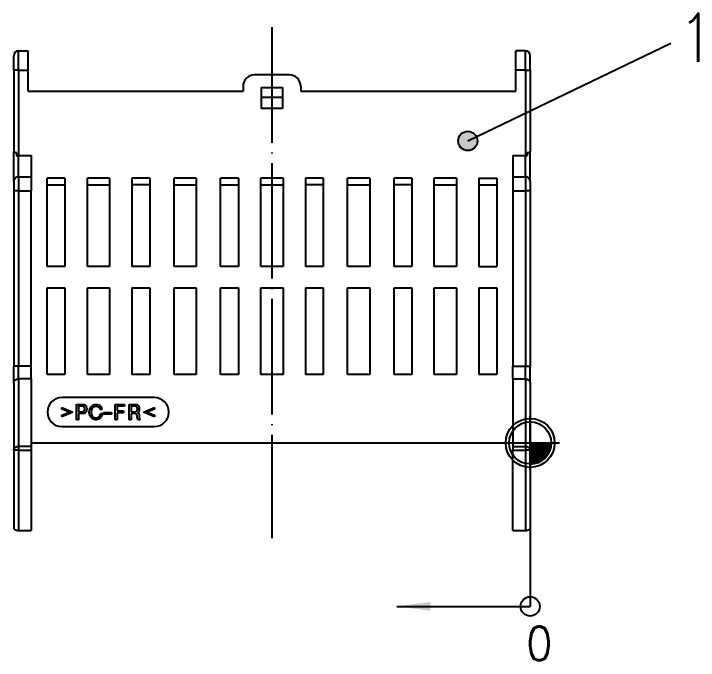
# Model space of a CAD drawing. Header units: millimetres. Extents: x -237 to 357, y 207 to 627.
# Drawn here: x -46.5 to 24.6, y 422.4 to 489.5 of the extents above; entities that cross this region are included whole.
import ezdxf

# ---------------------------------------------------------------- set-up
doc = ezdxf.new("R2010")
doc.units = ezdxf.units.MM
doc.linetypes.add('DOT_CENTER', pattern=[14, 12, -1, 0, -1])
doc.layers.add('1', color=7, linetype='Continuous')
doc.styles.add('CONVERTER_11', font='txt.shx', dxfattribs={"width": 0.9})
doc.dimstyles.get("Standard").update_dxf_attribs({"dimtxt": 0.18, "dimasz": 0.18, "dimexe": 0.18, "dimexo": 0.0625, "dimgap": 0.09, "dimtad": 0, "dimtih": 1, "dimtoh": 1, "dimdec": 4, "dimzin": 0, "dimdsep": 46, "dimtxsty": 'Standard', "dimcen": 0.09, "dimadec": 0, "dimazin": 0, "dimtfac": 1, "dimtdec": 4, "dimtofl": 0, "dimtmove": 0, "dimatfit": 3, "dimfxl": 1, "dimtolj": 1, "dimtzin": 0, "dimarcsym": 0})
pattern_1 = [(45, (0, 0), (-0.001767766953, 0.001767766953), [])]

# ---------------------------------------------------------------- blocks, each defined once
blk = doc.blocks.new('BC___marking_area__25', base_point=(-46.491, 439.043))
at = {"color": 7, "linetype": 'Continuous'}
for p, q in [((-46.491, 472.077), (-46.491, 474.766)), ((-46.491, 472.077), (-46.491, 471.109)), ((-46.491, 471.109), (-46.491, 470.756)), ((-46.491, 470.756), (-46.491, 464.188)), ((-46.491, 464.188), (-46.491, 464.113)), ((-46.491, 464.113), (-46.491, 464.038)), ((-46.491, 464.038), (-46.491, 463.851)), ((-46.491, 463.851), (-46.491, 463.813)), ((-46.491, 463.813), (-46.491, 463.776)), ((-46.491, 463.776), (-46.491, 463.738)), ((-46.491, 463.738), (-46.491, 463.701)), ((-46.491, 463.701), (-46.491, 463.663)), ((-46.491, 463.663), (-46.491, 463.626)), ((-46.491, 463.626), (-46.491, 463.588)), ((-46.491, 463.588), (-46.491, 463.513)), ((-46.491, 463.513), (-46.491, 463.438)), ((-46.491, 463.438), (-46.491, 463.401)), ((-46.491, 463.401), (-46.491, 463.363)), ((-46.491, 463.363), (-46.491, 463.288)), ((-46.491, 463.288), (-46.491, 463.251)), ((-46.491, 463.251), (-46.491, 463.138)), ((-46.491, 463.138), (-46.491, 463.101)), ((-46.491, 463.101), (-46.491, 463.063)), ((-46.491, 463.063), (-46.491, 463.026)), ((-46.491, 463.026), (-46.491, 462.951)), ((-46.491, 462.951), (-46.491, 462.913)), ((-46.491, 462.913), (-46.491, 462.876)), ((-46.491, 462.876), (-46.491, 462.838)), ((-46.491, 462.838), (-46.491, 462.763)), ((-46.491, 462.763), (-46.491, 462.688)), ((-46.491, 462.688), (-46.491, 462.651)), ((-46.491, 462.651), (-46.491, 462.613)), ((-46.491, 462.613), (-46.491, 462.576)), ((-46.491, 462.576), (-46.491, 462.538)), ((-46.491, 462.538), (-46.491, 462.463)), ((-46.491, 462.463), (-46.491, 462.388)), ((-46.491, 462.388), (-46.491, 462.351)), ((-46.491, 462.351), (-46.491, 462.238)), ((-46.491, 462.238), (-46.491, 462.201)), ((-46.491, 462.201), (-46.491, 462.126)), ((-46.491, 462.126), (-46.491, 462.088)), ((-46.491, 462.088), (-46.491, 462.051)), ((-46.491, 462.051), (-46.491, 462.013)), ((-46.491, 462.013), (-46.491, 461.938)), ((-46.491, 461.938), (-46.491, 461.901)), ((-46.491, 461.901), (-46.491, 461.863)), ((-46.491, 461.863), (-46.491, 461.826)), ((-46.491, 461.826), (-46.491, 461.788)), ((-46.491, 461.788), (-46.491, 461.751)), ((-46.491, 461.751), (-46.491, 461.713)), ((-46.491, 461.713), (-46.491, 461.676)), ((-46.491, 461.676), (-46.491, 461.638)), ((-46.491, 461.638), (-46.491, 461.601)), ((-46.491, 461.601), (-46.491, 461.563)), ((-46.491, 461.563), (-46.491, 461.526)), ((-46.491, 461.526), (-46.491, 461.451)), ((-46.491, 461.451), (-46.491, 461.413)), ((-46.491, 461.413), (-46.491, 461.376)), ((-46.491, 461.376), (-46.491, 461.338)), ((-46.491, 461.338), (-46.491, 461.301)), ((-46.491, 461.301), (-46.491, 461.263)), ((-46.491, 461.263), (-46.491, 461.038)), ((-46.491, 461.038), (-46.491, 460.926)), ((-46.491, 460.926), (-46.491, 460.851)), ((-46.491, 460.851), (-46.491, 460.738)), ((-46.491, 460.738), (-46.491, 460.701)), ((-46.491, 460.701), (-46.491, 460.551)), ((-46.491, 460.551), (-46.491, 460.401)), ((-46.491, 460.401), (-46.491, 452.923)), ((-46.491, 452.923), (-46.491, 452.888)), ((-46.491, 451.731), (-46.491, 452.888)), ((-46.491, 451.148), (-46.491, 451.731)), ((-46.491, 451.148), (-46.491, 449.878)), ((-46.491, 449.878), (-46.491, 448.531)), ((-46.491, 448.531), (-46.491, 447.63)), ((-46.491, 447.63), (-46.491, 446.531)), ((-46.491, 446.531), (-46.491, 446.521)), ((-46.491, 446.521), (-46.491, 444.192)), ((-46.491, 444.192), (-46.491, 443.516)), ((-46.491, 443.516), (-46.491, 439.043))]:
    blk.add_line(p, q, dxfattribs=at)
blk = doc.blocks.new('BC___marking_area_1__26', base_point=(7.109, 439.043))
at = {"color": 7, "linetype": 'Continuous'}
for p, q in [((7.109, 472.077), (7.109, 474.766)), ((7.109, 472.077), (7.109, 471.109)), ((7.109, 471.109), (7.109, 470.756)), ((7.109, 470.756), (7.109, 464.188)), ((7.109, 464.188), (7.109, 464.113)), ((7.109, 464.113), (7.109, 464.076)), ((7.109, 464.076), (7.109, 464.001)), ((7.109, 464.001), (7.109, 463.926)), ((7.109, 463.926), (7.109, 463.851)), ((7.109, 463.851), (7.109, 463.813)), ((7.109, 463.813), (7.109, 463.776)), ((7.109, 463.776), (7.109, 463.701)), ((7.109, 463.701), (7.109, 463.626)), ((7.109, 463.626), (7.109, 463.551)), ((7.109, 463.551), (7.109, 463.513)), ((7.109, 463.513), (7.109, 463.438)), ((7.109, 463.438), (7.109, 463.401)), ((7.109, 463.401), (7.109, 463.363)), ((7.109, 463.363), (7.109, 463.326)), ((7.109, 463.326), (7.109, 463.251)), ((7.109, 463.251), (7.109, 463.176)), ((7.109, 463.176), (7.109, 463.138)), ((7.109, 463.138), (7.109, 463.101)), ((7.109, 463.101), (7.109, 463.063)), ((7.109, 463.063), (7.109, 463.026)), ((7.109, 463.026), (7.109, 462.988)), ((7.109, 462.988), (7.109, 462.951)), ((7.109, 462.951), (7.109, 462.876)), ((7.109, 462.876), (7.109, 462.838)), ((7.109, 462.838), (7.109, 462.763)), ((7.109, 462.763), (7.109, 462.726)), ((7.109, 462.726), (7.109, 462.688)), ((7.109, 462.688), (7.109, 462.651)), ((7.109, 462.651), (7.109, 462.613)), ((7.109, 462.613), (7.109, 462.576)), ((7.109, 462.576), (7.109, 462.538)), ((7.109, 462.538), (7.109, 462.501)), ((7.109, 462.501), (7.109, 462.388)), ((7.109, 462.388), (7.109, 462.351)), ((7.109, 462.351), (7.109, 462.313)), ((7.109, 462.313), (7.109, 462.276)), ((7.109, 462.276), (7.109, 462.238)), ((7.109, 462.238), (7.109, 462.201)), ((7.109, 462.201), (7.109, 462.126)), ((7.109, 462.126), (7.109, 462.088)), ((7.109, 462.088), (7.109, 462.051)), ((7.109, 462.051), (7.109, 462.013)), ((7.109, 462.013), (7.109, 461.938)), ((7.109, 461.938), (7.109, 461.863)), ((7.109, 461.863), (7.109, 461.826)), ((7.109, 461.826), (7.109, 461.788)), ((7.109, 461.788), (7.109, 461.751)), ((7.109, 461.751), (7.109, 461.676)), ((7.109, 461.676), (7.109, 461.638)), ((7.109, 461.638), (7.109, 461.601)), ((7.109, 461.601), (7.109, 461.563)), ((7.109, 461.563), (7.109, 461.526)), ((7.109, 461.526), (7.109, 461.488)), ((7.109, 461.488), (7.109, 461.451)), ((7.109, 461.451), (7.109, 461.413)), ((7.109, 461.413), (7.109, 461.376)), ((7.109, 461.376), (7.109, 461.338)), ((7.109, 461.338), (7.109, 461.301)), ((7.109, 461.301), (7.109, 461.263)), ((7.109, 461.263), (7.109, 461.076)), ((7.109, 461.076), (7.109, 460.851)), ((7.109, 460.851), (7.109, 460.738)), ((7.109, 460.738), (7.109, 460.701)), ((7.109, 460.701), (7.109, 460.551)), ((7.109, 460.551), (7.109, 460.401)), ((7.109, 460.401), (7.109, 452.923)), ((7.109, 452.923), (7.109, 452.888)), ((7.109, 451.731), (7.109, 452.888)), ((7.109, 451.148), (7.109, 451.731)), ((7.109, 451.148), (7.109, 449.878)), ((7.109, 449.878), (7.109, 448.531)), ((7.109, 448.531), (7.109, 447.63)), ((7.109, 447.63), (7.109, 446.531)), ((7.109, 446.531), (7.109, 446.521)), ((7.109, 446.521), (7.109, 444.192)), ((7.109, 444.192), (7.109, 443.516)), ((7.109, 443.516), (7.109, 439.043))]:
    blk.add_line(p, q, dxfattribs=at)
blk = doc.blocks.new('BC_53_6_GEH-OT_U22_H_Select__00384165__27', base_point=(-46.543, 435.798))
at = {"color": 7, "linetype": 'Continuous'}
for p, q in [((-45.991, 485.631), (-44.991, 485.631)), ((-44.991, 483.631), (-44.991, 485.631)), ((5.609, 483.631), (5.609, 485.631)), ((6.609, 485.631), (5.609, 485.631)), ((-46.491, 483.631), (-46.491, 485.131)), ((7.109, 483.631), (7.109, 485.131)), ((-46.491, 483.631), (-46.491, 475.156)), ((-44.991, 481.431), (-44.991, 483.631)), ((5.609, 481.431), (5.609, 483.631)), ((7.109, 483.631), (7.109, 475.156)), ((-17.891, 483.131), (-21.491, 483.131)), ((-22.691, 481.931), (-22.691, 481.431)), ((-20.791, 481.831), (-18.591, 481.831)), ((-20.791, 481.831), (-20.791, 479.631)), ((-18.591, 481.831), (-18.591, 479.631)), ((-16.691, 481.931), (-16.691, 481.431)), ((-44.991, 481.431), (-22.691, 481.431)), ((-16.691, 481.431), (5.609, 481.431)), ((-20.791, 480.831), (-18.591, 480.831)), ((-18.591, 479.631), (-20.791, 479.631)), ((-46.491, 474.766), (-46.491, 475.156)), ((-46.491, 472.077), (-46.491, 474.766)), ((-46.191, 474.975), (-46.191, 474.73)), ((-45.991, 474.765), (-44.691, 474.765)), ((-44.691, 474.765), (-44.691, 472.561)), ((5.309, 474.765), (5.309, 472.561)), ((5.309, 474.765), (6.609, 474.765)), ((6.809, 474.975), (6.809, 474.73)), ((7.109, 474.766), (7.109, 475.156)), ((7.109, 472.077), (7.109, 474.766)), ((-44.691, 472.561), (-44.691, 471.109)), ((5.309, 472.561), (5.309, 471.109)), ((-46.491, 472.077), (-46.491, 471.109)), ((-43.016, 471.731), (-43.016, 472.424)), ((-41.166, 472.424), (-43.016, 472.424)), ((-41.166, 472.424), (-41.166, 471.731)), ((-38.841, 471.731), (-38.841, 472.424)), ((-36.541, 472.424), (-38.841, 472.424)), ((-36.541, 472.424), (-36.541, 471.731)), ((-32.366, 472.424), (-34.216, 472.424)), ((-34.216, 472.424), (-34.216, 471.731)), ((-32.366, 472.424), (-32.366, 471.731)), ((-29.841, 471.731), (-29.841, 472.424)), ((-27.541, 472.424), (-29.841, 472.424)), ((-27.541, 472.424), (-27.541, 471.731)), ((-23.166, 472.424), (-25.016, 472.424)), ((-25.016, 471.731), (-25.016, 472.424)), ((-23.166, 472.424), (-23.166, 471.731)), ((-18.541, 472.424), (-20.841, 472.424)), ((-20.841, 471.731), (-20.841, 472.424)), ((-18.541, 472.424), (-18.541, 471.731)), ((-16.216, 472.424), (-16.216, 471.731)), ((-14.366, 472.424), (-16.216, 472.424)), ((-14.366, 472.424), (-14.366, 471.731)), ((-11.841, 471.731), (-11.841, 472.424)), ((-9.541, 472.424), (-11.841, 472.424)), ((-9.541, 472.424), (-9.541, 471.731)), ((-5.166, 472.424), (-7.016, 472.424)), ((-7.016, 471.731), (-7.016, 472.424)), ((-5.166, 472.424), (-5.166, 471.731)), ((-2.841, 471.731), (-2.841, 472.424)), ((-0.541, 472.424), (-2.841, 472.424)), ((-0.541, 472.424), (-0.541, 471.731)), ((1.784, 472.424), (3.634, 472.424)), ((1.784, 472.424), (1.784, 471.731)), ((3.634, 472.424), (3.634, 471.731)), ((7.109, 472.077), (7.109, 471.109)), ((-46.491, 471.109), (-46.491, 470.756)), ((-44.691, 452.888), (-44.691, 471.109)), ((-43.016, 463.231), (-43.016, 471.731)), ((-43.016, 471.731), (-41.166, 471.731)), ((-41.166, 471.731), (-41.166, 463.231)), ((-38.841, 463.231), (-38.841, 471.731)), ((-38.841, 471.731), (-36.541, 471.731)), ((-36.541, 471.731), (-36.541, 463.231)), ((-34.216, 471.731), (-34.216, 463.231)), ((-32.366, 471.731), (-34.216, 471.731)), ((-32.366, 471.731), (-32.366, 463.231)), ((-29.841, 463.231), (-29.841, 471.731)), ((-29.841, 471.731), (-27.541, 471.731)), ((-27.541, 471.731), (-27.541, 463.231)), ((-25.016, 463.231), (-25.016, 471.731)), ((-25.016, 471.731), (-23.166, 471.731)), ((-23.166, 471.731), (-23.166, 463.231)), ((-20.841, 463.231), (-20.841, 471.731)), ((-20.841, 471.731), (-18.541, 471.731)), ((-18.541, 471.731), (-18.541, 463.231)), ((-16.216, 471.731), (-16.216, 463.231)), ((-14.366, 471.731), (-16.216, 471.731)), ((-14.366, 471.731), (-14.366, 463.231)), ((-11.841, 463.231), (-11.841, 471.731)), ((-11.841, 471.731), (-9.541, 471.731)), ((-9.541, 471.731), (-9.541, 463.231)), ((-7.016, 463.231), (-7.016, 471.731)), ((-5.166, 471.731), (-7.016, 471.731)), ((-5.166, 471.731), (-5.166, 463.231)), ((-2.841, 463.231), (-2.841, 471.731)), ((-2.841, 471.731), (-0.541, 471.731)), ((-0.541, 471.731), (-0.541, 463.231)), ((1.784, 471.731), (1.784, 463.231)), ((1.784, 471.731), (3.634, 471.731)), ((3.634, 471.731), (3.634, 463.231)), ((5.309, 471.109), (5.309, 452.888)), ((7.109, 471.109), (7.109, 470.756)), ((-46.491, 470.756), (-46.491, 464.188)), ((7.109, 470.756), (7.109, 464.188)), ((-46.491, 464.188), (-46.491, 464.113)), ((-46.491, 464.113), (-46.491, 464.038)), ((-46.491, 464.038), (-46.491, 463.851)), ((7.109, 464.188), (7.109, 464.113)), ((7.109, 464.113), (7.109, 464.076)), ((7.109, 464.076), (7.109, 464.001)), ((7.109, 464.001), (7.109, 463.926)), ((-46.491, 463.851), (-46.491, 463.813)), ((-46.491, 463.813), (-46.491, 463.776)), ((-46.491, 463.776), (-46.491, 463.738)), ((-46.491, 463.738), (-46.491, 463.701)), ((-46.491, 463.701), (-46.491, 463.663)), ((-46.491, 463.663), (-46.491, 463.626)), ((-46.491, 463.626), (-46.491, 463.588)), ((-46.491, 463.588), (-46.491, 463.513)), ((-46.491, 463.513), (-46.491, 463.438)), ((-46.491, 463.438), (-46.491, 463.401)), ((-46.491, 463.401), (-46.491, 463.363)), ((-46.491, 463.363), (-46.491, 463.288)), ((-46.491, 463.288), (-46.491, 463.251)), ((7.109, 463.926), (7.109, 463.851)), ((7.109, 463.851), (7.109, 463.813)), ((7.109, 463.813), (7.109, 463.776)), ((7.109, 463.776), (7.109, 463.701)), ((7.109, 463.701), (7.109, 463.626)), ((7.109, 463.626), (7.109, 463.551)), ((7.109, 463.551), (7.109, 463.513)), ((7.109, 463.513), (7.109, 463.438)), ((7.109, 463.438), (7.109, 463.401)), ((7.109, 463.401), (7.109, 463.363)), ((7.109, 463.363), (7.109, 463.326)), ((7.109, 463.326), (7.109, 463.251)), ((-46.491, 463.251), (-46.491, 463.138)), ((-46.491, 463.138), (-46.491, 463.101)), ((-46.491, 463.101), (-46.491, 463.063)), ((-46.491, 463.063), (-46.491, 463.026)), ((-46.491, 463.026), (-46.491, 462.951)), ((-46.491, 462.951), (-46.491, 462.913)), ((-46.491, 462.913), (-46.491, 462.876)), ((-46.491, 462.876), (-46.491, 462.838)), ((-46.491, 462.838), (-46.491, 462.763)), ((-46.491, 462.763), (-46.491, 462.688)), ((-46.491, 462.688), (-46.491, 462.651)), ((-46.491, 462.651), (-46.491, 462.613)), ((-46.491, 462.613), (-46.491, 462.576)), ((-46.491, 462.576), (-46.491, 462.538)), ((-41.166, 463.231), (-43.016, 463.231)), ((-36.541, 463.231), (-38.841, 463.231)), ((-32.366, 463.231), (-34.216, 463.231)), ((-27.541, 463.231), (-29.841, 463.231)), ((-23.166, 463.231), (-25.016, 463.231)), ((-18.541, 463.231), (-20.841, 463.231)), ((-14.366, 463.231), (-16.216, 463.231)), ((-9.541, 463.231), (-11.841, 463.231)), ((-5.166, 463.231), (-7.016, 463.231)), ((-0.541, 463.231), (-2.841, 463.231)), ((1.784, 463.231), (3.634, 463.231)), ((7.109, 463.251), (7.109, 463.176)), ((7.109, 463.176), (7.109, 463.138)), ((7.109, 463.138), (7.109, 463.101)), ((7.109, 463.101), (7.109, 463.063)), ((7.109, 463.063), (7.109, 463.026)), ((7.109, 463.026), (7.109, 462.988)), ((7.109, 462.988), (7.109, 462.951)), ((7.109, 462.951), (7.109, 462.876)), ((7.109, 462.876), (7.109, 462.838)), ((7.109, 462.838), (7.109, 462.763)), ((7.109, 462.763), (7.109, 462.726)), ((7.109, 462.726), (7.109, 462.688)), ((7.109, 462.688), (7.109, 462.651)), ((7.109, 462.651), (7.109, 462.613)), ((7.109, 462.613), (7.109, 462.576)), ((7.109, 462.576), (7.109, 462.538)), ((-46.491, 462.538), (-46.491, 462.463)), ((-46.491, 462.463), (-46.491, 462.388)), ((-46.491, 462.388), (-46.491, 462.351)), ((-46.491, 462.351), (-46.491, 462.238)), ((-46.491, 462.238), (-46.491, 462.201)), ((-46.491, 462.201), (-46.491, 462.126)), ((-46.491, 462.126), (-46.491, 462.088)), ((-46.491, 462.088), (-46.491, 462.051)), ((-46.491, 462.051), (-46.491, 462.013)), ((-46.491, 462.013), (-46.491, 461.938)), ((-46.491, 461.938), (-46.491, 461.901)), ((-46.491, 461.901), (-46.491, 461.863)), ((-46.491, 461.863), (-46.491, 461.826)), ((7.109, 462.538), (7.109, 462.501)), ((7.109, 462.501), (7.109, 462.388)), ((7.109, 462.388), (7.109, 462.351)), ((7.109, 462.351), (7.109, 462.313)), ((7.109, 462.313), (7.109, 462.276)), ((7.109, 462.276), (7.109, 462.238)), ((7.109, 462.238), (7.109, 462.201)), ((7.109, 462.201), (7.109, 462.126)), ((7.109, 462.126), (7.109, 462.088)), ((7.109, 462.088), (7.109, 462.051)), ((7.109, 462.051), (7.109, 462.013)), ((7.109, 462.013), (7.109, 461.938)), ((7.109, 461.938), (7.109, 461.863)), ((7.109, 461.863), (7.109, 461.826)), ((-46.491, 461.826), (-46.491, 461.788)), ((-46.491, 461.788), (-46.491, 461.751)), ((-46.491, 461.751), (-46.491, 461.713)), ((-46.491, 461.713), (-46.491, 461.676)), ((-46.491, 461.676), (-46.491, 461.638)), ((-46.491, 461.638), (-46.491, 461.601)), ((-46.491, 461.601), (-46.491, 461.563)), ((-46.491, 461.563), (-46.491, 461.526)), ((-46.491, 461.526), (-46.491, 461.451)), ((-46.491, 461.451), (-46.491, 461.413)), ((-46.491, 461.413), (-46.491, 461.376)), ((-46.491, 461.376), (-46.491, 461.338)), ((-46.491, 461.338), (-46.491, 461.301)), ((-46.491, 461.301), (-46.491, 461.263)), ((-46.491, 461.263), (-46.491, 461.038)), ((7.109, 461.826), (7.109, 461.788)), ((7.109, 461.788), (7.109, 461.751)), ((7.109, 461.751), (7.109, 461.676)), ((7.109, 461.676), (7.109, 461.638)), ((7.109, 461.638), (7.109, 461.601)), ((7.109, 461.601), (7.109, 461.563)), ((7.109, 461.563), (7.109, 461.526)), ((7.109, 461.526), (7.109, 461.488)), ((7.109, 461.488), (7.109, 461.451)), ((7.109, 461.451), (7.109, 461.413)), ((7.109, 461.413), (7.109, 461.376)), ((7.109, 461.376), (7.109, 461.338)), ((7.109, 461.338), (7.109, 461.301)), ((7.109, 461.301), (7.109, 461.263)), ((7.109, 461.263), (7.109, 461.076)), ((-46.491, 461.038), (-46.491, 460.926)), ((-46.491, 460.926), (-46.491, 460.851)), ((-46.491, 460.851), (-46.491, 460.738)), ((-46.491, 460.738), (-46.491, 460.701)), ((-46.491, 460.701), (-46.491, 460.551)), ((-46.491, 460.551), (-46.491, 460.401)), ((-43.016, 452.031), (-43.016, 461.031)), ((-43.016, 461.031), (-41.166, 461.031)), ((-41.166, 461.031), (-41.166, 452.031)), ((-38.841, 452.031), (-38.841, 461.031)), ((-38.841, 461.031), (-36.541, 461.031)), ((-36.541, 461.031), (-36.541, 452.031)), ((-34.216, 461.031), (-34.216, 452.031)), ((-34.216, 461.031), (-32.366, 461.031)), ((-32.366, 461.031), (-32.366, 452.031)), ((-29.841, 452.031), (-29.841, 461.031)), ((-29.841, 461.031), (-27.541, 461.031)), ((-27.541, 461.031), (-27.541, 452.031)), ((-25.016, 452.031), (-25.016, 461.031)), ((-25.016, 461.031), (-23.166, 461.031)), ((-23.166, 461.031), (-23.166, 452.031)), ((-20.841, 452.031), (-20.841, 461.031)), ((-20.841, 461.031), (-18.541, 461.031)), ((-18.541, 461.031), (-18.541, 452.031)), ((-16.216, 461.031), (-16.216, 452.031)), ((-16.216, 461.031), (-14.366, 461.031)), ((-14.366, 461.031), (-14.366, 452.031)), ((-11.841, 452.031), (-11.841, 461.031)), ((-11.841, 461.031), (-9.541, 461.031)), ((-9.541, 461.031), (-9.541, 452.031)), ((-7.016, 452.031), (-7.016, 461.031)), ((-7.016, 461.031), (-5.166, 461.031)), ((-5.166, 461.031), (-5.166, 452.031)), ((-2.841, 452.031), (-2.841, 461.031)), ((-2.841, 461.031), (-0.541, 461.031)), ((-0.541, 461.031), (-0.541, 452.031)), ((1.784, 461.031), (1.784, 452.031)), ((1.784, 461.031), (3.634, 461.031)), ((3.634, 461.031), (3.634, 452.031)), ((7.109, 461.076), (7.109, 460.851)), ((7.109, 460.851), (7.109, 460.738)), ((7.109, 460.738), (7.109, 460.701)), ((7.109, 460.701), (7.109, 460.551)), ((7.109, 460.551), (7.109, 460.401)), ((-46.491, 460.401), (-46.491, 452.923)), ((7.109, 460.401), (7.109, 452.923)), ((-46.491, 452.923), (-46.491, 452.888)), ((-46.491, 451.731), (-46.491, 452.888)), ((-44.691, 451.583), (-44.691, 452.888)), ((5.309, 451.583), (5.309, 452.888)), ((7.109, 452.923), (7.109, 452.888)), ((7.109, 451.731), (7.109, 452.888)), ((-41.166, 452.031), (-43.016, 452.031)), ((-36.541, 452.031), (-38.841, 452.031)), ((-32.366, 452.031), (-34.216, 452.031)), ((-27.541, 452.031), (-29.841, 452.031)), ((-23.166, 452.031), (-25.016, 452.031)), ((-18.541, 452.031), (-20.841, 452.031)), ((-14.366, 452.031), (-16.216, 452.031)), ((-9.541, 452.031), (-11.841, 452.031)), ((-5.166, 452.031), (-7.016, 452.031)), ((-0.541, 452.031), (-2.841, 452.031)), ((3.634, 452.031), (1.784, 452.031)), ((-46.491, 451.148), (-46.491, 451.731)), ((-44.691, 451.583), (-44.691, 444.931)), ((5.309, 451.583), (5.309, 444.931)), ((7.109, 451.148), (7.109, 451.731)), ((-46.491, 451.148), (-46.491, 449.878)), ((7.109, 451.148), (7.109, 449.878)), ((-46.491, 449.878), (-46.491, 448.531)), ((7.109, 449.878), (7.109, 448.531)), ((-31.891, 449.631), (-41.491, 449.631)), ((-46.491, 448.531), (-46.491, 447.63)), ((-41.499, 448.451), (-41.499, 448.611)), ((-41.499, 448.611), (-40.345, 448.131)), ((-40.706, 448.131), (-41.499, 448.451)), ((-39.959, 447.331), (-39.959, 448.931)), ((-39.959, 448.931), (-39.328, 448.931)), ((-39.763, 448.732), (-39.763, 448.172)), ((-39.383, 448.732), (-39.763, 448.732)), ((-39.275, 448.712), (-39.383, 448.732)), ((-39.328, 448.931), (-39.185, 448.911)), ((-39.185, 448.672), (-39.275, 448.712)), ((-39.185, 448.911), (-39.077, 448.852)), ((-39.131, 448.612), (-39.185, 448.672)), ((-39.095, 448.512), (-39.131, 448.612)), ((-39.131, 448.292), (-39.095, 448.391)), ((-39.095, 448.391), (-39.095, 448.512)), ((-39.077, 448.852), (-39.004, 448.771)), ((-39.004, 448.771), (-38.933, 448.651)), ((-38.933, 448.651), (-38.915, 448.512)), ((-38.915, 448.39), (-38.933, 448.251)), ((-38.915, 448.512), (-38.915, 448.39)), ((-38.624, 448.329), (-38.571, 448.509)), ((-38.571, 448.509), (-38.496, 448.637)), ((-38.496, 448.637), (-38.428, 448.73)), ((-38.428, 448.73), (-38.321, 448.831)), ((-38.391, 448.453), (-38.427, 448.33)), ((-38.337, 448.553), (-38.391, 448.453)), ((-38.279, 448.613), (-38.337, 448.553)), ((-38.321, 448.831), (-38.249, 448.869)), ((-38.225, 448.653), (-38.279, 448.613)), ((-38.249, 448.869), (-38.123, 448.911)), ((-38.118, 448.692), (-38.225, 448.653)), ((-38.123, 448.911), (-38.015, 448.931)), ((-38.012, 448.713), (-38.118, 448.692)), ((-38.015, 448.931), (-37.901, 448.931)), ((-37.901, 448.711), (-38.012, 448.713)), ((-37.901, 448.931), (-37.795, 448.912)), ((-37.796, 448.691), (-37.901, 448.711)), ((-37.685, 448.651), (-37.796, 448.691)), ((-37.795, 448.912), (-37.67, 448.874)), ((-37.614, 448.592), (-37.685, 448.651)), ((-37.67, 448.874), (-37.556, 448.809)), ((-37.56, 448.506), (-37.614, 448.592)), ((-37.507, 448.372), (-37.56, 448.506)), ((-37.556, 448.809), (-37.47, 448.733)), ((-37.327, 448.411), (-37.507, 448.372)), ((-37.47, 448.733), (-37.38, 448.572)), ((-37.38, 448.572), (-37.327, 448.411)), ((-35.959, 447.331), (-35.959, 448.931)), ((-35.959, 448.931), (-34.985, 448.931)), ((-35.761, 448.732), (-35.761, 448.251)), ((-34.985, 448.732), (-35.761, 448.732)), ((-34.985, 448.931), (-34.985, 448.732)), ((-34.503, 448.931), (-33.87, 448.931)), ((-34.503, 447.331), (-34.503, 448.931)), ((-33.925, 448.732), (-34.304, 448.732)), ((-34.304, 448.732), (-34.304, 448.172)), ((-33.818, 448.712), (-33.925, 448.732)), ((-33.87, 448.931), (-33.728, 448.911)), ((-33.728, 448.672), (-33.818, 448.712)), ((-33.728, 448.911), (-33.62, 448.851)), ((-33.674, 448.611), (-33.728, 448.672)), ((-33.638, 448.511), (-33.674, 448.611)), ((-33.674, 448.291), (-33.638, 448.392)), ((-33.638, 448.392), (-33.638, 448.511)), ((-33.62, 448.851), (-33.548, 448.771)), ((-33.548, 448.771), (-33.475, 448.651)), ((-33.458, 448.391), (-33.476, 448.252)), ((-33.475, 448.651), (-33.458, 448.512)), ((-33.458, 448.512), (-33.458, 448.391)), ((-33.036, 448.131), (-31.883, 448.611)), ((-31.883, 448.451), (-32.676, 448.131)), ((-31.883, 448.611), (-31.883, 448.451)), ((7.109, 448.531), (7.109, 447.63)), ((-46.491, 447.63), (-46.491, 446.531)), ((-41.499, 447.811), (-40.706, 448.131)), ((-40.345, 448.131), (-41.499, 447.651)), ((-41.499, 447.651), (-41.499, 447.811)), ((-39.763, 448.172), (-39.382, 448.172)), ((-39.327, 447.972), (-39.763, 447.972)), ((-39.763, 447.972), (-39.763, 447.331)), ((-39.382, 448.172), (-39.275, 448.191)), ((-39.185, 447.992), (-39.327, 447.972)), ((-39.275, 448.191), (-39.185, 448.232)), ((-39.185, 448.232), (-39.131, 448.292)), ((-39.077, 448.052), (-39.185, 447.992)), ((-39.004, 448.132), (-39.077, 448.052)), ((-38.933, 448.251), (-39.004, 448.132)), ((-38.643, 448.194), (-38.624, 448.329)), ((-38.642, 448.071), (-38.643, 448.194)), ((-38.624, 447.931), (-38.642, 448.071)), ((-38.571, 447.752), (-38.624, 447.931)), ((-38.498, 447.631), (-38.571, 447.752)), ((-38.426, 447.532), (-38.498, 447.631)), ((-38.427, 448.33), (-38.445, 448.195)), ((-38.445, 448.195), (-38.445, 448.071)), ((-38.445, 448.071), (-38.425, 447.935)), ((-38.425, 447.935), (-38.389, 447.807)), ((-38.389, 447.807), (-38.338, 447.712)), ((-38.338, 447.712), (-38.282, 447.649)), ((-38.282, 447.649), (-38.228, 447.612)), ((-37.687, 447.612), (-37.634, 447.651)), ((-37.634, 447.651), (-37.578, 447.712)), ((-37.578, 447.712), (-37.525, 447.812)), ((-37.525, 447.812), (-37.489, 447.972)), ((-37.489, 447.972), (-37.291, 447.971)), ((-37.398, 447.652), (-37.489, 447.532)), ((-37.344, 447.773), (-37.398, 447.652)), ((-37.291, 447.971), (-37.344, 447.773)), ((-37.174, 447.911), (-37.174, 448.091)), ((-37.174, 448.091), (-36.323, 448.091)), ((-36.323, 447.911), (-37.174, 447.911)), ((-36.323, 448.091), (-36.323, 447.911)), ((-35.761, 448.251), (-35.094, 448.251)), ((-35.761, 448.05), (-35.761, 447.331)), ((-35.094, 448.05), (-35.761, 448.05)), ((-35.094, 448.251), (-35.094, 448.05)), ((-34.304, 448.172), (-33.927, 448.172)), ((-33.961, 447.972), (-34.304, 447.972)), ((-34.304, 447.972), (-34.304, 447.331)), ((-33.854, 447.951), (-33.961, 447.972)), ((-33.927, 448.172), (-33.818, 448.192)), ((-33.764, 447.912), (-33.854, 447.951)), ((-33.818, 448.192), (-33.728, 448.231)), ((-33.71, 447.852), (-33.764, 447.912)), ((-33.728, 448.231), (-33.674, 448.291)), ((-33.674, 447.752), (-33.71, 447.852)), ((-33.674, 447.632), (-33.674, 447.752)), ((-33.656, 447.471), (-33.674, 447.632)), ((-33.548, 448.131), (-33.638, 448.071)), ((-33.638, 448.071), (-33.548, 448.011)), ((-33.476, 448.252), (-33.548, 448.131)), ((-33.548, 448.011), (-33.475, 447.891)), ((-33.475, 447.891), (-33.458, 447.751)), ((-33.458, 447.751), (-33.458, 447.631)), ((-33.458, 447.631), (-33.44, 447.491)), ((-31.883, 447.651), (-33.036, 448.131)), ((-32.676, 448.131), (-31.883, 447.811)), ((-31.883, 447.811), (-31.883, 447.651)), ((7.109, 447.63), (7.109, 446.531)), ((-39.763, 447.331), (-39.959, 447.331)), ((-38.319, 447.432), (-38.426, 447.532)), ((-38.246, 447.391), (-38.319, 447.432)), ((-38.12, 447.351), (-38.246, 447.391)), ((-38.228, 447.612), (-38.12, 447.571)), ((-38.12, 447.571), (-38.012, 447.551)), ((-38.013, 447.331), (-38.12, 447.351)), ((-37.903, 447.331), (-38.013, 447.331)), ((-38.012, 447.551), (-37.904, 447.551)), ((-37.904, 447.551), (-37.796, 447.571)), ((-37.795, 447.351), (-37.903, 447.331)), ((-37.796, 447.571), (-37.687, 447.612)), ((-37.67, 447.391), (-37.795, 447.351)), ((-37.598, 447.431), (-37.67, 447.391)), ((-37.489, 447.532), (-37.598, 447.431)), ((-35.761, 447.331), (-35.959, 447.331)), ((-34.304, 447.331), (-34.503, 447.331)), ((-33.62, 447.331), (-33.656, 447.471)), ((-33.385, 447.331), (-33.62, 447.331)), ((-33.44, 447.491), (-33.385, 447.331)), ((-46.491, 446.531), (-46.491, 446.521)), ((-46.491, 446.521), (-46.491, 444.192)), ((-41.491, 446.631), (-31.891, 446.631)), ((7.109, 446.531), (7.109, 446.521)), ((7.109, 446.521), (7.109, 444.192)), ((-44.691, 444.931), (5.309, 444.931)), ((-44.691, 444.931), (-44.691, 444.577)), ((5.309, 444.931), (5.309, 444.577)), ((-46.491, 444.192), (-46.491, 443.516)), ((-44.691, 444.577), (-44.691, 444.192)), ((-44.691, 444.192), (-44.691, 435.85)), ((5.309, 444.577), (5.309, 444.192)), ((5.309, 435.85), (5.309, 444.192)), ((7.109, 444.192), (7.109, 443.516)), ((-46.491, 443.516), (-46.491, 439.043)), ((7.109, 443.516), (7.109, 439.043)), ((-46.491, 439.043), (-46.491, 436.101)), ((7.109, 439.043), (7.109, 436.101)), ((-45.991, 435.85), (-44.691, 435.85)), ((5.309, 435.85), (6.609, 435.85))]:
    blk.add_line(p, q, dxfattribs=at)
at = {"color": 2, "linetype": 'Continuous'}
for p, q in [((-45.991, 483.631), (-45.991, 485.631)), ((6.609, 483.631), (6.609, 485.631)), ((-45.991, 483.631), (-46.491, 483.631)), ((-45.991, 483.631), (-44.991, 483.631)), ((-45.991, 483.631), (-45.991, 474.765)), ((6.609, 483.631), (5.609, 483.631)), ((6.609, 483.631), (7.109, 483.631)), ((6.609, 483.631), (6.609, 474.765)), ((-45.991, 472.561), (-45.991, 474.765)), ((6.609, 472.561), (6.609, 474.765)), ((-45.991, 472.561), (-45.991, 471.109)), ((-45.991, 472.561), (-44.691, 472.561)), ((5.309, 472.561), (6.609, 472.561)), ((6.609, 472.561), (6.609, 471.109)), ((-45.991, 471.109), (-46.491, 471.109)), ((-45.991, 471.109), (-45.991, 452.888)), ((-45.991, 471.109), (-44.691, 471.109)), ((5.309, 471.109), (6.609, 471.109)), ((7.109, 471.109), (6.609, 471.109)), ((6.609, 471.109), (6.609, 452.888)), ((-45.991, 452.888), (-46.491, 452.888)), ((-45.991, 451.583), (-45.991, 452.888)), ((-44.691, 452.888), (-45.991, 452.888)), ((5.309, 452.888), (6.609, 452.888)), ((6.609, 452.888), (7.109, 452.888)), ((6.609, 451.583), (6.609, 452.888)), ((-44.691, 451.583), (-45.991, 451.583)), ((-45.991, 451.583), (-45.991, 444.577)), ((5.309, 451.583), (6.609, 451.583)), ((6.609, 451.583), (6.609, 444.577)), ((-45.991, 444.192), (-46.491, 444.192)), ((-45.991, 444.577), (-45.991, 444.192)), ((-44.691, 444.577), (-45.991, 444.577)), ((-45.991, 444.192), (-45.991, 435.85)), ((-45.991, 444.192), (-44.691, 444.192)), ((5.309, 444.577), (6.609, 444.577)), ((5.309, 444.192), (6.609, 444.192)), ((6.609, 444.577), (6.609, 444.192)), ((7.109, 444.192), (6.609, 444.192)), ((6.609, 444.192), (6.609, 435.85))]:
    blk.add_line(p, q, dxfattribs=at)
at = {"color": 7, "linetype": 'Continuous'}
for centre, radius, start, end in [((-45.991, 485.131), 0.5, 90, 180), ((6.609, 485.131), 0.5, 360, 90), ((-21.491, 481.931), 1.2, 90, 180), ((-17.891, 481.931), 1.2, 0, 90), ((-41.491, 448.131), 1.5, 90, 270), ((-31.891, 448.131), 1.5, 270, 90)]:
    blk.add_arc(centre, radius, start, end, dxfattribs=at)
for points, knots in [([(-46.491, 475.156), (-46.487, 475.149), (-46.476, 475.129), (-46.441, 475.119), (-46.407, 475.108), (-46.371, 475.1), (-46.332, 475.093), (-46.304, 475.089), (-46.291, 475.087)], [0, 0, 0, 0, 0.023836, 0.0672, 0.1007719, 0.1327989, 0.1777135, 0.2181538, 0.2181538, 0.2181538, 0.2181538]), ([(-46.191, 474.975), (-46.191, 474.983), (-46.192, 474.997), (-46.198, 475.014), (-46.204, 475.027), (-46.209, 475.036), (-46.216, 475.045), (-46.224, 475.054), (-46.237, 475.066), (-46.253, 475.076), (-46.272, 475.083), (-46.284, 475.086), (-46.291, 475.087)], [0, 0, 0, 0, 0.0216336, 0.0436982, 0.0534987, 0.0651938, 0.0747985, 0.0861882, 0.1028317, 0.1261982, 0.1417365, 0.1631361, 0.1631361, 0.1631361, 0.1631361]), ([(-46.191, 474.73), (-46.176, 474.735), (-46.145, 474.746), (-46.095, 474.756), (-46.043, 474.764), (-46.008, 474.765), (-45.991, 474.765)], [0, 0, 0, 0, 0.04538, 0.1001441, 0.1520009, 0.2040216, 0.2040216, 0.2040216, 0.2040216]), ([(6.609, 474.765), (6.628, 474.764), (6.663, 474.764), (6.714, 474.756), (6.762, 474.746), (6.793, 474.735), (6.809, 474.73)], [0, 0, 0, 0, 0.0567791, 0.1038861, 0.1541756, 0.2040215, 0.2040215, 0.2040215, 0.2040215]), ([(6.909, 475.087), (6.904, 475.086), (6.892, 475.084), (6.874, 475.077), (6.857, 475.067), (6.844, 475.056), (6.835, 475.045), (6.828, 475.037), (6.823, 475.028), (6.816, 475.015), (6.811, 474.997), (6.81, 474.983), (6.809, 474.975)], [0, 0, 0, 0, 0.0153615, 0.0369385, 0.0568785, 0.0769526, 0.086596, 0.097947, 0.1087255, 0.1194428, 0.1415074, 0.163141, 0.163141, 0.163141, 0.163141]), ([(6.909, 475.087), (6.923, 475.089), (6.951, 475.093), (6.989, 475.1), (7.025, 475.108), (7.053, 475.116), (7.078, 475.126), (7.094, 475.135), (7.107, 475.145), (7.108, 475.153), (7.109, 475.156)], [0, 0, 0, 0, 0.0404582, 0.0853942, 0.1175064, 0.1511679, 0.173408, 0.1946016, 0.20849, 0.2189156, 0.2189156, 0.2189156, 0.2189156]), ([(-46.491, 436.101), (-46.489, 436.085), (-46.485, 436.052), (-46.462, 436.015), (-46.437, 435.987), (-46.413, 435.966), (-46.385, 435.947), (-46.341, 435.921), (-46.277, 435.893), (-46.204, 435.873), (-46.142, 435.861), (-46.091, 435.855), (-46.041, 435.851), (-46.007, 435.85), (-45.991, 435.85)], [0, 0, 0, 0, 0.0470828, 0.098656, 0.127807, 0.1591063, 0.1932423, 0.2297024, 0.3120119, 0.402449, 0.4558483, 0.5014913, 0.5577589, 0.6050322, 0.6050322, 0.6050322, 0.6050322]), ([(6.609, 435.85), (6.644, 435.851), (6.711, 435.853), (6.808, 435.869), (6.895, 435.893), (6.97, 435.925), (7.031, 435.963), (7.068, 436), (7.09, 436.031), (7.101, 436.054), (7.108, 436.078), (7.109, 436.094), (7.109, 436.101)], [0, 0, 0, 0, 0.102925, 0.2025528, 0.2929993, 0.3753145, 0.4453103, 0.5062345, 0.5308414, 0.5581126, 0.5838341, 0.6051202, 0.6051202, 0.6051202, 0.6051202])]:
    blk.add_open_spline(points, degree=3, knots=knots, dxfattribs=at)
at = {"color": 2, "linetype": 'Continuous'}
for points, knots in [([(-45.991, 472.561), (-46.034, 472.557), (-46.121, 472.551), (-46.243, 472.5), (-46.348, 472.423), (-46.428, 472.322), (-46.481, 472.204), (-46.487, 472.119), (-46.491, 472.077)], [0, 0, 0, 0, 0.1304558, 0.2603757, 0.3893623, 0.5172626, 0.6442146, 0.770616, 0.770616, 0.770616, 0.770616]), ([(7.109, 472.077), (7.106, 472.119), (7.099, 472.204), (7.047, 472.322), (6.967, 472.423), (6.862, 472.5), (6.74, 472.551), (6.653, 472.557), (6.609, 472.561)], [0, 0, 0, 0, 0.1264014, 0.2533534, 0.3812537, 0.5102402, 0.6401602, 0.770616, 0.770616, 0.770616, 0.770616]), ([(-46.491, 451.148), (-46.487, 451.186), (-46.481, 451.263), (-46.427, 451.37), (-46.347, 451.461), (-46.242, 451.53), (-46.121, 451.575), (-46.034, 451.58), (-45.991, 451.583)], [0, 0, 0, 0, 0.1138713, 0.2300717, 0.3501997, 0.4747086, 0.6028907, 0.7331464, 0.7331464, 0.7331464, 0.7331464]), ([(6.609, 451.583), (6.653, 451.58), (6.739, 451.575), (6.86, 451.53), (6.965, 451.461), (7.046, 451.37), (7.099, 451.263), (7.106, 451.186), (7.109, 451.148)], [0, 0, 0, 0, 0.1302556, 0.2584378, 0.3829467, 0.5030746, 0.6192751, 0.7331464, 0.7331464, 0.7331464, 0.7331464]), ([(-46.491, 444.192), (-46.487, 444.225), (-46.48, 444.295), (-46.426, 444.389), (-46.345, 444.469), (-46.241, 444.53), (-46.12, 444.569), (-46.034, 444.574), (-45.991, 444.577)], [0, 0, 0, 0, 0.1010823, 0.2065119, 0.3190751, 0.4393499, 0.5659244, 0.695997, 0.695997, 0.695997, 0.695997]), ([(6.609, 444.577), (6.653, 444.574), (6.738, 444.569), (6.859, 444.53), (6.964, 444.469), (7.045, 444.389), (7.099, 444.295), (7.106, 444.225), (7.109, 444.192)], [0, 0, 0, 0, 0.1300726, 0.2566471, 0.3769219, 0.4894851, 0.5949147, 0.695997, 0.695997, 0.695997, 0.695997])]:
    blk.add_open_spline(points, degree=3, knots=knots, dxfattribs=at)
at = {"layer": '1', "color": 2, "linetype": 'DOT_CENTER'}
blk.add_line((-19.691, 488.086), (-19.691, 435.028), dxfattribs=at)
blk = doc.blocks.new('BC_53_3_OT_U22_TECDOC_00386147__28', base_point=(-46.543, 435.798))
for name, p in [('BC_53_6_GEH-OT_U22_H_Select__00384165__27', (-46.543, 435.798)), ('BC___marking_area__25', (-46.491, 439.043)), ('BC___marking_area_1__26', (7.109, 439.043))]:
    blk.add_blockref(name, p)
blk = doc.blocks.new('Werkzeugnullpunkt__24', base_point=(1.711, 435.043))
at = {"layer": '1', "linetype": 'Continuous'}
h = blk.add_hatch(dxfattribs=at)
h.set_pattern_fill('_USER', color=2, scale=0.0025, angle=45, pattern_type=0)
h.set_pattern_definition(pattern_1)
edge = h.paths.add_edge_path()
edge.add_line((7.109, 442.744), (7.109, 444.931))
edge.add_line((7.109, 444.931), (9.297, 444.931))
edge.add_arc((7.109, 444.931), 2.188, 270, 360, ccw=False)
h = blk.add_hatch(dxfattribs=at)
h.set_pattern_fill('_USER', color=2, scale=0.0025, angle=45, pattern_type=0)
h.set_pattern_definition(pattern_1)
edge = h.paths.add_edge_path()
edge.add_line((7.109, 444.931), (7.109, 442.744))
edge.add_arc((7.109, 444.931), 2.188, 270, 360)
edge.add_line((9.297, 444.931), (7.109, 444.931))
at = {"layer": '1', "color": 2, "linetype": 'Continuous'}
for p, q in [((7.109, 442.142), (7.109, 447.721)), ((7.109, 442.142), (7.109, 447.721)), ((4.062, 444.931), (10.162, 444.931)), ((7.109, 444.931), (9.297, 444.931)), ((7.109, 442.744), (7.109, 444.931)), ((7.109, 442.744), (7.109, 444.931)), ((7.109, 444.931), (9.297, 444.931)), ((7.112, 444.931), (7.112, 427.962)), ((7.109, 442.142), (7.109, 442.744)), ((7.109, 442.142), (7.109, 442.744))]:
    blk.add_line(p, q, dxfattribs=at)
for centre, radius in [((7.109, 444.931), 2.537), ((7.109, 444.931), 2.537), ((7.109, 444.931), 2.187), ((7.109, 444.931), 2.187), ((7.112, 427.962), 1)]:
    blk.add_circle(centre, radius, dxfattribs=at)
blk.add_arc((7.109, 444.931), 2.188, 270, 0, dxfattribs=at)
blk.add_arc((7.109, 444.931), 2.188, 270, 0, dxfattribs=at)
at = {"layer": '1', "color": 2}
blk.add_solid([(-3.24, 428.423), (-3.24, 427.501), (-6.74, 427.962)], dxfattribs=at)
at = {"layer": '1', "color": 3, "style": 'CONVERTER_11', "width": 0.9}
blk.add_text('0', height=3.5, dxfattribs=at).set_placement((6.708, 422.365))
at = {"layer": '1', "color": 2, "linetype": 'Continuous', "has_arrowhead": 0}
blk.add_leader([(-6.74, 427.962), (7.112, 427.962)], dimstyle='Standard', dxfattribs=at)
blk = doc.blocks.new('Untsicht1', base_point=(-19.691, 460.741))
at = {"layer": '1'}
h = blk.add_hatch(color=2, dxfattribs=at)
edge = h.paths.add_edge_path()
edge.add_arc((0.639, 476.28), 1, 0, 360)
at = {"layer": '1', "color": 2}
blk.add_circle((0.639, 476.28), 1, dxfattribs=at)
blk.add_blockref('BC_53_3_OT_U22_TECDOC_00386147__28', (-46.543, 435.798))
at = {"layer": '1'}
blk.add_blockref('Werkzeugnullpunkt__24', (1.711, 435.043), dxfattribs=at)
at = {"layer": '1', "color": 6, "style": 'CONVERTER_11', "width": 0.9}
blk.add_text('1', height=5, dxfattribs=at).set_placement((22.439, 484.49))
at = {"layer": '1', "color": 2, "linetype": 'Continuous', "has_arrowhead": 0}
blk.add_leader([(0.639, 476.28), (21.709, 486.429)], dimstyle='Standard', dxfattribs=at)

msp = doc.modelspace()

# ---------------------------------------------------------------- block references
msp.add_blockref('Untsicht1', (-19.691, 460.741))

doc.saveas('drawing.dxf')
